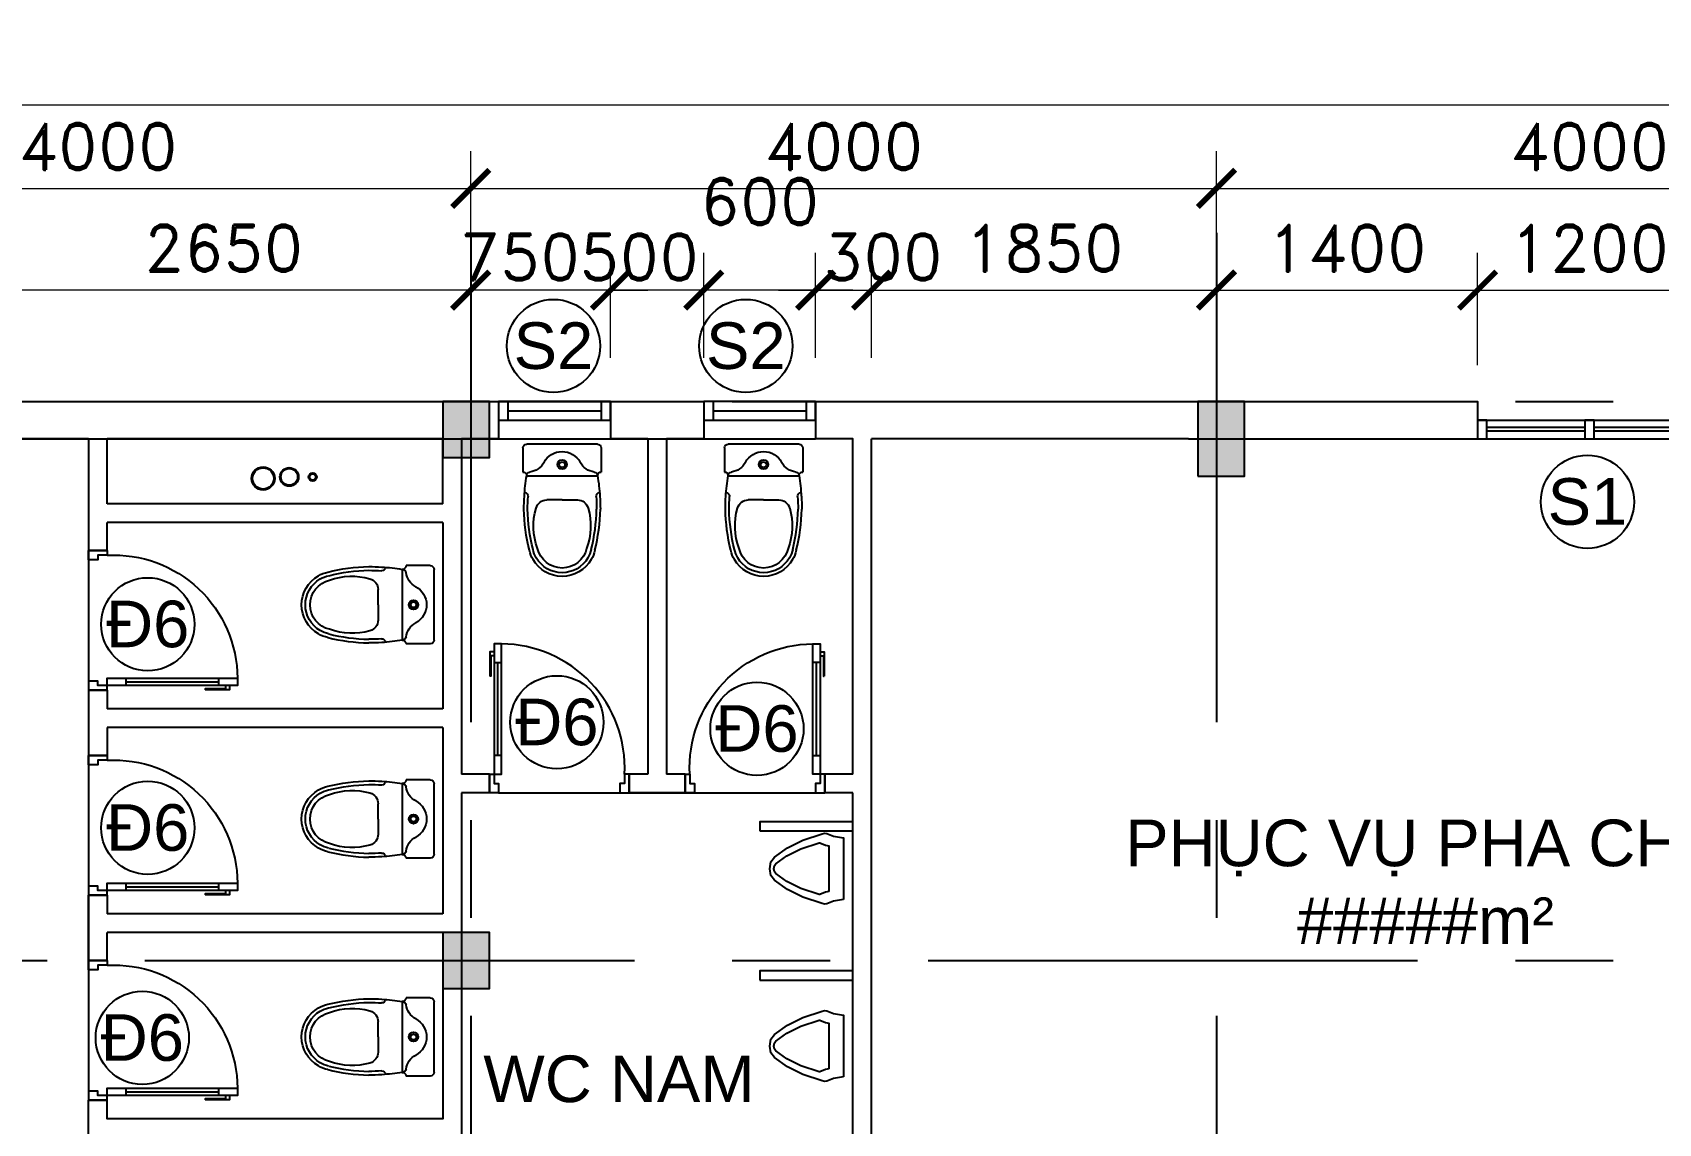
# Model space of a CAD drawing. Header units: inches. Extents: x 452443 to 881249, y 975131 to 1198310.
# Drawn here: x 738788 to 747508, y 1094062 to 1099916 of the extents above; entities that cross this region are included whole.
import ezdxf

# ---------------------------------------------------------------- set-up
doc = ezdxf.new("R2010")
doc.units = ezdxf.units.IN
doc.header["$LTSCALE"] = 3.5
doc.header["$MEASUREMENT"] = 0
doc.linetypes.add('CENTER', pattern=[2, 1.25, -0.25, 0.25, -0.25])
for name, color, linetype in [('cot', 1, 'Continuous'), ('CUA', 4, 'Continuous'), ('DOOR-84', 84, 'Continuous'), ('hatch', 4, 'Continuous'), ('hatch vl', 4, 'Continuous'), ('kich thuoc', 3, 'Continuous'), ('Netthay_126', 126, 'Continuous'), ('phong', 2, 'Continuous'), ('TEXT2', 7, 'Continuous'), ('thuocdo', 3, 'Continuous'), ('TOILET', 35, 'Continuous'), ('Truc', 252, 'Continuous')]:
    doc.layers.add(name, color=color, linetype=linetype)
doc.styles.add('chu 1', font='VHELVEN0.TTF')
doc.styles.add('romand', font='romand.shx')
doc.styles.add('VNI-HELVE', font='VHELVEN0.TTF')
doc.dimstyles.new('TL100', dxfattribs={"dimscale": 100, "dimtxt": 2.5, "dimasz": 2, "dimexe": 2, "dimexo": 1, "dimgap": 1, "dimtad": 1, "dimdec": 0, "dimzin": 0, "dimdsep": 46, "dimtxsty": 'romand', "dimblk": 'ARCHTICK', "dimcen": 2, "dimdle": 2, "dimclrd": 256, "dimclre": 256, "dimclrt": 7, "dimadec": 0, "dimazin": 0, "dimtfac": 0.004, "dimtdec": 0, "dimtmove": 2, "dimatfit": 3, "dimfxl": 1, "dimtolj": 1, "dimtzin": 0, "dimlwd": 20, "dimlwe": 20, "dimarcsym": 1})

# ---------------------------------------------------------------- blocks, each defined once
blk = doc.blocks.new('CS-1200')
for p, q in [((0, 100), (1200, 100)), ((0, 0), (1200, 0)), ((575, 60), (50, 60)), ((575, 40), (50, 40)), ((1150, 60), (625, 60)), ((1150, 40), (625, 40))]:
    blk.add_line(p, q)
at = {"ltscale": 5}
for points in [[(0, 0), (50, 0), (50, 100), (0, 100)], [(575, 0), (625, 0), (625, 100), (575, 100)], [(1150, 0), (1200, 0), (1200, 100), (1150, 100)]]:
    blk.add_lwpolyline(points, close=True, dxfattribs=at)
blk = doc.blocks.new('_ArchTick')
at = {"color": 0, "linetype": 'ByBlock', "const_width": 0.15}
blk.add_lwpolyline([(-0.5, -0.5), (0.5, 0.5)], dxfattribs=at)
blk = doc.blocks.new('*D2990')
at = {"layer": 'DEFPOINTS', "color": 0}
for p in [(736987.7, 1097936.5), (735190.8, 1081736.5), (748788.4, 1081736.5)]:
    blk.add_point(p, dxfattribs=at)
at = {"layer": 'thuocdo', "lineweight": 20}
for p, q in [((735190.8, 1098136.5), (735190.8, 1081536.5)), ((736887.7, 1097936.5), (734990.8, 1097936.5)), ((748688.4, 1081736.5), (734990.8, 1081736.5))]:
    blk.add_line(p, q, dxfattribs=at)
at = {"layer": 'thuocdo', "lineweight": 20, "xscale": 200, "yscale": 200, "zscale": 200}
for p, rotation in [((735190.8, 1097936.5), 90), ((735190.8, 1081736.5), 270)]:
    blk.add_blockref('_ArchTick', p, dxfattribs=dict(at, rotation=rotation))
at = {"layer": 'thuocdo', "color": 7, "insert": (734965.8, 1089836.5), "char_height": 250, "attachment_point": 5, "rotation": 90, "style": 'romand'}
blk.add_mtext('\\A1;16200', dxfattribs=at)
blk = doc.blocks.new('*D2992')
at = {"layer": 'DEFPOINTS', "color": 0}
for p in [(765637.7, 1099527.3), (737137.7, 1098379.8), (765637.7, 1098379.8)]:
    blk.add_point(p, dxfattribs=at)
at = {"layer": 'thuocdo', "lineweight": 20}
for p, q in [((737137.7, 1098479.8), (737137.7, 1099727.3)), ((765637.7, 1098479.8), (765637.7, 1099727.3)), ((736937.7, 1099527.3), (765837.7, 1099527.3))]:
    blk.add_line(p, q, dxfattribs=at)
at = {"layer": 'thuocdo', "lineweight": 20, "xscale": 200, "yscale": 200, "zscale": 200, "rotation": 180}
blk.add_blockref('_ArchTick', (737137.7, 1099527.3), dxfattribs=at)
at = {"layer": 'thuocdo', "lineweight": 20, "xscale": 200, "yscale": 200, "zscale": 200}
blk.add_blockref('_ArchTick', (765637.7, 1099527.3), dxfattribs=at)
at = {"layer": 'thuocdo', "color": 7, "insert": (751387.7, 1099752.3), "char_height": 250, "attachment_point": 5, "style": 'romand'}
blk.add_mtext('\\A1;28500', dxfattribs=at)
blk = doc.blocks.new('*D2993')
at = {"layer": 'DEFPOINTS', "color": 0}
for p in [(741137.7, 1099079.8), (737137.7, 1097827), (741137.7, 1097827)]:
    blk.add_point(p, dxfattribs=at)
at = {"layer": 'thuocdo', "lineweight": 20}
for p, q in [((737137.7, 1097927), (737137.7, 1099279.8)), ((741137.7, 1097927), (741137.7, 1099279.8)), ((736937.7, 1099079.8), (741337.7, 1099079.8))]:
    blk.add_line(p, q, dxfattribs=at)
at = {"layer": 'thuocdo', "lineweight": 20, "xscale": 200, "yscale": 200, "zscale": 200, "rotation": 180}
blk.add_blockref('_ArchTick', (737137.7, 1099079.8), dxfattribs=at)
at = {"layer": 'thuocdo', "lineweight": 20, "xscale": 200, "yscale": 200, "zscale": 200}
blk.add_blockref('_ArchTick', (741137.7, 1099079.8), dxfattribs=at)
at = {"layer": 'thuocdo', "color": 7, "insert": (739137.7, 1099304.8), "char_height": 250, "attachment_point": 5, "style": 'romand'}
blk.add_mtext('\\A1;4000', dxfattribs=at)
blk = doc.blocks.new('*D2994')
at = {"layer": 'DEFPOINTS', "color": 0}
for p in [(749137.7, 1099079.8), (745137.7, 1097940.5), (749137.7, 1097940.5)]:
    blk.add_point(p, dxfattribs=at)
at = {"layer": 'thuocdo', "lineweight": 20}
for p, q in [((745137.7, 1098040.5), (745137.7, 1099279.8)), ((749137.7, 1098040.5), (749137.7, 1099279.8)), ((744937.7, 1099079.8), (749337.7, 1099079.8))]:
    blk.add_line(p, q, dxfattribs=at)
at = {"layer": 'thuocdo', "lineweight": 20, "xscale": 200, "yscale": 200, "zscale": 200, "rotation": 180}
blk.add_blockref('_ArchTick', (745137.7, 1099079.8), dxfattribs=at)
at = {"layer": 'thuocdo', "lineweight": 20, "xscale": 200, "yscale": 200, "zscale": 200}
blk.add_blockref('_ArchTick', (749137.7, 1099079.8), dxfattribs=at)
at = {"layer": 'thuocdo', "color": 7, "insert": (747137.7, 1099304.8), "char_height": 250, "attachment_point": 5, "style": 'romand'}
blk.add_mtext('\\A1;4000', dxfattribs=at)
blk = doc.blocks.new('*D2996')
at = {"layer": 'DEFPOINTS', "color": 0}
for p in [(745137.7, 1099079.8), (745137.7, 1097940.5), (741137.7, 1097827)]:
    blk.add_point(p, dxfattribs=at)
at = {"layer": 'thuocdo', "lineweight": 20}
for p, q in [((741137.7, 1097927), (741137.7, 1099279.8)), ((745137.7, 1098040.5), (745137.7, 1099279.8)), ((740937.7, 1099079.8), (745337.7, 1099079.8))]:
    blk.add_line(p, q, dxfattribs=at)
at = {"layer": 'thuocdo', "lineweight": 20, "xscale": 200, "yscale": 200, "zscale": 200, "rotation": 180}
blk.add_blockref('_ArchTick', (741137.7, 1099079.8), dxfattribs=at)
at = {"layer": 'thuocdo', "lineweight": 20, "xscale": 200, "yscale": 200, "zscale": 200}
blk.add_blockref('_ArchTick', (745137.7, 1099079.8), dxfattribs=at)
at = {"layer": 'thuocdo', "color": 7, "insert": (743137.7, 1099304.8), "char_height": 250, "attachment_point": 5, "style": 'romand'}
blk.add_mtext('\\A1;4000', dxfattribs=at)
blk = doc.blocks.new('*D3052')
at = {"layer": 'DEFPOINTS', "color": 0}
for p in [(745137.7, 1098534.1), (743287.7, 1098070.5), (745137.7, 1098070.5)]:
    blk.add_point(p, dxfattribs=at)
at = {"layer": 'thuocdo', "lineweight": 20}
for p, q in [((743287.7, 1098170.5), (743287.7, 1098734.1)), ((745137.7, 1098170.5), (745137.7, 1098734.1)), ((743087.7, 1098534.1), (745337.7, 1098534.1))]:
    blk.add_line(p, q, dxfattribs=at)
at = {"layer": 'thuocdo', "lineweight": 20, "xscale": 200, "yscale": 200, "zscale": 200, "rotation": 180}
blk.add_blockref('_ArchTick', (743287.7, 1098534.1), dxfattribs=at)
at = {"layer": 'thuocdo', "lineweight": 20, "xscale": 200, "yscale": 200, "zscale": 200}
blk.add_blockref('_ArchTick', (745137.7, 1098534.1), dxfattribs=at)
at = {"layer": 'thuocdo', "color": 7, "insert": (744212.7, 1098759.1), "char_height": 250, "attachment_point": 5, "style": 'romand'}
blk.add_mtext('\\A1;1850', dxfattribs=at)
blk = doc.blocks.new('*D3053')
at = {"layer": 'DEFPOINTS', "color": 0}
for p in [(746537.7, 1098534.1), (745137.7, 1098143.9), (746537.7, 1098031.8)]:
    blk.add_point(p, dxfattribs=at)
at = {"layer": 'thuocdo', "lineweight": 20}
for p, q in [((745137.7, 1098243.9), (745137.7, 1098734.1)), ((746537.7, 1098131.8), (746537.7, 1098734.1)), ((744937.7, 1098534.1), (746737.7, 1098534.1))]:
    blk.add_line(p, q, dxfattribs=at)
at = {"layer": 'thuocdo', "lineweight": 20, "xscale": 200, "yscale": 200, "zscale": 200, "rotation": 180}
blk.add_blockref('_ArchTick', (745137.7, 1098534.1), dxfattribs=at)
at = {"layer": 'thuocdo', "lineweight": 20, "xscale": 200, "yscale": 200, "zscale": 200}
blk.add_blockref('_ArchTick', (746537.7, 1098534.1), dxfattribs=at)
at = {"layer": 'thuocdo', "color": 7, "insert": (745837.7, 1098759.1), "char_height": 250, "attachment_point": 5, "style": 'romand'}
blk.add_mtext('\\A1;1400', dxfattribs=at)
blk = doc.blocks.new('*D3054')
at = {"layer": 'DEFPOINTS', "color": 0}
for p in [(747737.7, 1098534.1), (746537.7, 1098031.8), (747737.7, 1098031.8)]:
    blk.add_point(p, dxfattribs=at)
at = {"layer": 'thuocdo', "lineweight": 20}
for p, q in [((746537.7, 1098131.8), (746537.7, 1098734.1)), ((747737.7, 1098131.8), (747737.7, 1098734.1)), ((746337.7, 1098534.1), (747937.7, 1098534.1))]:
    blk.add_line(p, q, dxfattribs=at)
at = {"layer": 'thuocdo', "lineweight": 20, "xscale": 200, "yscale": 200, "zscale": 200, "rotation": 180}
blk.add_blockref('_ArchTick', (746537.7, 1098534.1), dxfattribs=at)
at = {"layer": 'thuocdo', "lineweight": 20, "xscale": 200, "yscale": 200, "zscale": 200}
blk.add_blockref('_ArchTick', (747737.7, 1098534.1), dxfattribs=at)
at = {"layer": 'thuocdo', "color": 7, "insert": (747137.7, 1098759.1), "char_height": 250, "attachment_point": 5, "style": 'romand'}
blk.add_mtext('\\A1;1200', dxfattribs=at)
blk = doc.blocks.new('mb-tieunam1')
at = {"linetype": 'Continuous'}
for points in [[(-165.9, 0), (-174.6, -54.6), (-188.7, -89.4), (-190, -100), (-186.5, -114.9), (-153.3, -219), (-111.8, -301.3), (-61.7, -369.9), (-37.1, -389.4), (0, -395), (37.1, -389.4), (61.7, -369.9), (111.8, -301.3), (153.3, -219), (186.5, -114.9), (190, -100), (188.7, -89.4), (174.6, -54.6), (165.9, 0)], [(-123.2, -78.9), (-126.1, -97), (-138.8, -128.3), (-138.3, -130.5), (-106.9, -228.9), (-69, -304), (-25.3, -363.9), (-16.5, -370.9), (0, -373.3), (16.5, -370.9), (25.3, -363.9), (69, -304), (106.9, -228.9), (138.3, -130.5), (138.8, -128.3), (126.1, -97), (123.2, -78.9)]]:
    blk.add_lwpolyline(points, close=True, dxfattribs=at)
blk = doc.blocks.new('CD-800')
blk.add_line((45, 200), (45, 700))
for points in [[(25, 700), (65, 700), (65, 800), (25, 800), (25, 700)], [(25, 756.4), (3.4, 756.4), (3.4, 626.6)], [(25, 734.7), (7.7, 734.7), (7.7, 626.6), (3.4, 626.6)], [(25, 713.1), (25, 186.5)], [(65, 200), (65, 726.6)], [(65, 200), (25, 200), (25, 100), (65, 100), (65, 200)]]:
    blk.add_lwpolyline(points)
for points in [[(0, 0), (0, 100), (25, 100), (25, 50), (50, 50), (50, 0)], [(750, 0), (750, 100), (725, 100), (725, 50), (700, 50), (700, 0)]]:
    blk.add_lwpolyline(points, close=True)
at = {"layer": 'hatch'}
blk.add_arc((61.5, 134.6), 664.4, 357.01867, 89.69925, dxfattribs=at)
blk = doc.blocks.new('A$C6F812289')
at = {"layer": 'TOILET', "linetype": 'Continuous'}
for p, q in [((0, 20), (0, 400)), ((20, 420), (150, 420)), ((170, 400), (170, 20)), ((300, 210), (300, 292.2)), ((300, 210), (300, 127.8)), ((20, 0), (150, 0)), ((20, 0), (150, 0))]:
    blk.add_line(p, q, dxfattribs=at)
for points in [[(279.9, 412.5, 0.02753), (170, 400, 0.02753)], [(564.9, 366.1, 0.054905), (349.5, 395, 0.054905)], [(569.8, 385.6, 0.054905), (350, 415, 0.054905)], [(300, 210), (300, 290, 0.704392)], [(300, 210), (300, 130, -0.704392)], [(170, 20, 0.02753), (279.9, 7.5, 0.02753)], [(564.9, 53.9, -0.054905), (349.5, 25, -0.054905)], [(569.8, 34.4, -0.054905), (350, 5, -0.054905)]]:
    blk.add_lwpolyline(points, format="xyb", dxfattribs=at)
for centre, radius, start, end in [((20, 400), 20, 90, 180), ((51, 395.2), 100, 298.13818, 352.73228), ((170, 420), 20, 180, 270), ((170, 380), 20, 90, 172.73228), ((279.9, 412.5), 20, 184.59048, 273.88227), ((350, -585), 1000, 90, 94.02044), ((350, -585), 980, 90, 94.02044), ((360, 292.2), 60, 105.92494, 180), ((439.1, 15.2), 348.1, 69.70099, 105.92494), ((530, 210), 160, 60, 77.24247), ((530, 210), 180, 60, 77.24247), ((530, 210), 180, 0, 60), ((150, 210), 110, 118.13818, 180), ((530, 210), 135, 0, 77.24247), ((530, 210), 160, 0, 60), ((150, 210), 110, 180, 241.86182), ((150, 210), 110, 180, 241.86182), ((110, 210), 25, 0, 180), ((110, 210), 25, 0, 180), ((110, 210), 25, 180, 0), ((110, 210), 25, 180, 0), ((110, 210), 15, 0, 180), ((110, 210), 15, 0, 180), ((110, 210), 15, 180, 0), ((110, 210), 15, 180, 0), ((530, 210), 135, 282.75753, 0), ((530, 210), 160, 300, 0), ((530, 210), 180, 300, 0), ((51, 24.8), 100, 7.26772, 61.86182), ((51, 24.8), 100, 7.26772, 61.86182), ((360, 127.8), 60, 180, 254.07506), ((20, 20), 20, 180, 270), ((170, 0), 20, 90, 180), ((170, 40), 20, 187.26772, 270), ((170, 40), 20, 187.26772, 270), ((279.9, 7.5), 20, 86.11773, 175.40952), ((350, 1005), 1000, 265.97956, 270), ((350, 1005), 980, 265.97956, 270), ((439.1, 404.8), 348.1, 254.07506, 290.29901), ((530, 210), 160, 282.75753, 300), ((530, 210), 180, 282.75753, 300)]:
    blk.add_arc(centre, radius, start, end, dxfattribs=at)
blk = doc.blocks.new('*D2942')
at = {"layer": 'DEFPOINTS', "color": 0}
for p in [(742387.7, 1098534.1), (742387.7, 1098070.5), (742987.7, 1098070.5)]:
    blk.add_point(p, dxfattribs=at)
at = {"layer": 'thuocdo', "linetype": 'Continuous', "lineweight": 20}
for p, q in [((742387.7, 1098170.5), (742387.7, 1098734.1)), ((742987.7, 1098170.5), (742987.7, 1098734.1))]:
    blk.add_line(p, q, dxfattribs=at)
at = {"layer": 'thuocdo', "lineweight": 20}
blk.add_line((743187.7, 1098534.1), (742187.7, 1098534.1), dxfattribs=at)
at = {"layer": 'thuocdo', "lineweight": 20, "xscale": 200, "yscale": 200, "zscale": 200, "rotation": 180}
blk.add_blockref('_ArchTick', (742387.7, 1098534.1), dxfattribs=at)
at = {"layer": 'thuocdo', "lineweight": 20, "xscale": 200, "yscale": 200, "zscale": 200}
blk.add_blockref('_ArchTick', (742987.7, 1098534.1), dxfattribs=at)
at = {"layer": 'thuocdo', "color": 7, "insert": (742687.7, 1099009.1), "char_height": 250, "attachment_point": 5, "style": 'romand'}
blk.add_mtext('\\A1;600', dxfattribs=at)
blk = doc.blocks.new('*D2943')
at = {"layer": 'DEFPOINTS', "color": 0}
for p in [(741887.7, 1098534.1), (741887.7, 1098070.5), (742387.7, 1098070.5)]:
    blk.add_point(p, dxfattribs=at)
at = {"layer": 'thuocdo', "linetype": 'Continuous', "lineweight": 20}
for p, q in [((741887.7, 1098170.5), (741887.7, 1098734.1)), ((742387.7, 1098170.5), (742387.7, 1098734.1))]:
    blk.add_line(p, q, dxfattribs=at)
at = {"layer": 'thuocdo', "lineweight": 20}
blk.add_line((742587.7, 1098534.1), (741687.7, 1098534.1), dxfattribs=at)
at = {"layer": 'thuocdo', "lineweight": 20, "xscale": 200, "yscale": 200, "zscale": 200, "rotation": 180}
blk.add_blockref('_ArchTick', (741887.7, 1098534.1), dxfattribs=at)
at = {"layer": 'thuocdo', "lineweight": 20, "xscale": 200, "yscale": 200, "zscale": 200}
blk.add_blockref('_ArchTick', (742387.7, 1098534.1), dxfattribs=at)
at = {"layer": 'thuocdo', "color": 7, "insert": (742042.2, 1098711.8), "char_height": 250, "attachment_point": 5, "style": 'romand'}
blk.add_mtext('\\A1;500', dxfattribs=at)
blk = doc.blocks.new('*D2944')
at = {"layer": 'DEFPOINTS', "color": 0}
for p in [(741137.7, 1098534.1), (741137.7, 1098070.5), (741887.7, 1098070.5)]:
    blk.add_point(p, dxfattribs=at)
at = {"layer": 'thuocdo', "linetype": 'Continuous', "lineweight": 20}
for p, q in [((741137.7, 1098170.5), (741137.7, 1098734.1)), ((741887.7, 1098170.5), (741887.7, 1098734.1))]:
    blk.add_line(p, q, dxfattribs=at)
at = {"layer": 'thuocdo', "lineweight": 20}
for p, q in [((741137.7, 1098534.1), (740937.7, 1098534.1)), ((741887.7, 1098534.1), (741137.7, 1098534.1)), ((741887.7, 1098534.1), (742087.7, 1098534.1))]:
    blk.add_line(p, q, dxfattribs=at)
at = {"layer": 'thuocdo', "lineweight": 20, "xscale": 200, "yscale": 200, "zscale": 200}
blk.add_blockref('_ArchTick', (741137.7, 1098534.1), dxfattribs=at)
at = {"layer": 'thuocdo', "lineweight": 20, "xscale": 200, "yscale": 200, "zscale": 200, "rotation": 180}
blk.add_blockref('_ArchTick', (741887.7, 1098534.1), dxfattribs=at)
at = {"layer": 'thuocdo', "color": 7, "insert": (741402.9, 1098711.8), "char_height": 250, "attachment_point": 5, "style": 'romand'}
blk.add_mtext('\\A1;750', dxfattribs=at)
blk = doc.blocks.new('*D2945')
at = {"layer": 'DEFPOINTS', "color": 0}
for p in [(738487.7, 1098534.1), (738487.7, 1098042.8), (741137.7, 1098042.8)]:
    blk.add_point(p, dxfattribs=at)
at = {"layer": 'thuocdo', "linetype": 'Continuous', "lineweight": 20}
for p, q in [((738487.7, 1098142.8), (738487.7, 1098734.1)), ((741137.7, 1098142.8), (741137.7, 1098734.1))]:
    blk.add_line(p, q, dxfattribs=at)
at = {"layer": 'thuocdo', "lineweight": 20}
blk.add_line((741337.7, 1098534.1), (738287.7, 1098534.1), dxfattribs=at)
at = {"layer": 'thuocdo', "lineweight": 20, "xscale": 200, "yscale": 200, "zscale": 200, "rotation": 180}
blk.add_blockref('_ArchTick', (738487.7, 1098534.1), dxfattribs=at)
at = {"layer": 'thuocdo', "lineweight": 20, "xscale": 200, "yscale": 200, "zscale": 200}
blk.add_blockref('_ArchTick', (741137.7, 1098534.1), dxfattribs=at)
at = {"layer": 'thuocdo', "color": 7, "insert": (739812.7, 1098759.1), "char_height": 250, "attachment_point": 5, "style": 'romand'}
blk.add_mtext('\\A1;2650', dxfattribs=at)
blk = doc.blocks.new('*D2948')
at = {"layer": 'DEFPOINTS', "color": 0}
for p in [(743287.7, 1098534.1), (742987.7, 1098070.5), (743287.7, 1098070.5)]:
    blk.add_point(p, dxfattribs=at)
at = {"layer": 'thuocdo', "linetype": 'Continuous', "lineweight": 20}
for p, q in [((742987.7, 1098170.5), (742987.7, 1098734.1)), ((743287.7, 1098170.5), (743287.7, 1098734.1))]:
    blk.add_line(p, q, dxfattribs=at)
at = {"layer": 'thuocdo', "lineweight": 20}
blk.add_line((742787.7, 1098534.1), (743487.7, 1098534.1), dxfattribs=at)
at = {"layer": 'thuocdo', "lineweight": 20, "xscale": 200, "yscale": 200, "zscale": 200, "rotation": 180}
blk.add_blockref('_ArchTick', (742987.7, 1098534.1), dxfattribs=at)
at = {"layer": 'thuocdo', "lineweight": 20, "xscale": 200, "yscale": 200, "zscale": 200}
blk.add_blockref('_ArchTick', (743287.7, 1098534.1), dxfattribs=at)
at = {"layer": 'thuocdo', "color": 7, "insert": (743349.1, 1098711.8), "char_height": 250, "attachment_point": 5, "style": 'romand'}
blk.add_mtext('\\A1;300', dxfattribs=at)

msp = doc.modelspace()

# ---------------------------------------------------------------- hatches: boundary and pattern name
at = {"layer": 'cot'}
for points in [[(741237.7, 1097936.5), (740987.7, 1097936.5), (740987.7, 1097636.5), (741237.7, 1097636.5)], [(745037.7, 1097536.5), (745287.7, 1097536.5), (745287.7, 1097936.5), (745037.7, 1097936.5)], [(741237.7, 1095086.5), (740987.7, 1095086.5), (740987.7, 1094786.5), (741237.7, 1094786.5)]]:
    msp.add_hatch(color=256, dxfattribs=at).paths.add_polyline_path(points)

# ---------------------------------------------------------------- linework, layer by layer
for points in [[(740987.7, 1097636.5), (741237.7, 1097636.5), (741237.7, 1097936.5), (740987.7, 1097936.5)], [(745037.7, 1097536.5), (745287.7, 1097536.5), (745287.7, 1097936.5), (745037.7, 1097936.5)], [(740987.7, 1094786.5), (741237.7, 1094786.5), (741237.7, 1095086.5), (740987.7, 1095086.5)]]:
    msp.add_lwpolyline(points, close=True, dxfattribs=at)
at = {"layer": 'hatch vl'}
for centre in [(741581.6, 1098234.3), (742613.3, 1098234.3), (747127.2, 1097398.2), (739405.6, 1096740.9), (741600.1, 1096215.1), (742673.2, 1096179.9), (739405.6, 1095648.7), (739376.6, 1094521.7)]:
    msp.add_circle(centre, 250, dxfattribs=at)
at = {"layer": 'kich thuoc'}
for points in [[(741287.7, 1097836.5), (741887.7, 1097836.5), (741887.7, 1097936.5), (741287.7, 1097936.5)], [(742387.7, 1097836.5), (742987.7, 1097836.5), (742987.7, 1097936.5), (742387.7, 1097936.5)]]:
    msp.add_lwpolyline(points, close=True, dxfattribs=at)
for points in [[(741337.7, 1097936.5), (741337.7, 1097836.5)], [(741837.7, 1097936.5), (741837.7, 1097836.5)], [(741887.7, 1097936.5), (741887.7, 1097836.5)], [(742437.7, 1097936.5), (742437.7, 1097836.5)], [(742937.7, 1097936.5), (742937.7, 1097836.5)], [(742987.7, 1097936.5), (742987.7, 1097836.5)], [(741337.7, 1097886.5), (741837.7, 1097886.5)], [(742437.7, 1097886.5), (742937.7, 1097886.5)]]:
    msp.add_lwpolyline(points, dxfattribs=at)
at = {"layer": 'Netthay_126'}
for points in [[(737437.7, 1097736.5), (742987.7, 1097736.5)], [(739087.7, 1097436.5), (739087.7, 1094186.5)], [(741287.7, 1095836.5), (742987.7, 1095836.5)]]:
    msp.add_lwpolyline(points, dxfattribs=at)
for points in [[(742687.7, 1095631.7), (743187.7, 1095631.7), (743187.7, 1095681.7), (742687.7, 1095681.7)], [(742687.7, 1094830.6), (743187.7, 1094830.6), (743187.7, 1094880.6), (742687.7, 1094880.6)]]:
    msp.add_lwpolyline(points, close=True, dxfattribs=at)
at = {"layer": 'phong'}
for p, q in [((741887.7, 1097936.5), (741887.7, 1097736.5)), ((739087.7, 1097736.5), (738837.7, 1097736.5)), ((739087.7, 1097736.5), (738837.7, 1097736.5)), ((739087.7, 1097736.5), (739087.7, 1097136.5)), ((740987.7, 1097736.5), (739187.7, 1097736.5)), ((740987.7, 1097736.5), (739187.7, 1097736.5)), ((741287.7, 1097736.5), (741087.7, 1097736.5)), ((741287.7, 1097736.5), (741087.7, 1097736.5)), ((741087.7, 1097736.5), (741087.7, 1095936.5)), ((742087.7, 1097736.5), (741887.7, 1097736.5)), ((742087.7, 1097736.5), (741887.7, 1097736.5)), ((742087.7, 1097736.5), (741887.7, 1097736.5)), ((742087.7, 1097736.5), (742087.7, 1095936.5)), ((742387.7, 1097736.5), (742187.7, 1097736.5)), ((742387.7, 1097736.5), (742187.7, 1097736.5)), ((742387.7, 1097736.5), (742187.7, 1097736.5)), ((744987.7, 1097736.5), (743287.7, 1097736.5)), ((744987.7, 1097736.5), (743737.7, 1097736.5)), ((744987.7, 1097736.5), (743737.7, 1097736.5)), ((740987.7, 1097386.5), (739187.7, 1097386.5)), ((740987.7, 1097286.5), (739187.7, 1097286.5)), ((740987.7, 1097286.5), (740987.7, 1096286.5)), ((739187.7, 1097136.5), (739087.7, 1097136.5)), ((739087.7, 1096386.5), (739087.7, 1096036.5)), ((739187.7, 1096386.5), (739187.7, 1096286.5)), ((739187.7, 1096386.5), (739187.7, 1096286.5)), ((739187.7, 1096186.5), (739187.7, 1096036.5)), ((739187.7, 1096186.5), (739187.7, 1096036.5)), ((740987.7, 1096186.5), (740987.7, 1095186.5)), ((741237.7, 1095936.5), (741087.7, 1095936.5)), ((742087.7, 1095936.5), (741987.7, 1095936.5)), ((742287.7, 1095936.5), (742187.7, 1095936.5)), ((743187.7, 1095936.5), (743037.7, 1095936.5)), ((741237.7, 1095836.5), (741087.7, 1095836.5)), ((742287.7, 1095836.5), (741987.7, 1095836.5)), ((743187.7, 1095836.5), (743037.7, 1095836.5)), ((739187.7, 1095286.5), (739187.7, 1095186.5)), ((739187.7, 1095286.5), (739187.7, 1095186.5)), ((739187.7, 1094186.5), (739087.7, 1094186.5))]:
    msp.add_line(p, q, dxfattribs=at)
for points in [[(739087.7, 1097736.5), (738487.7, 1097736.5), (738487.7, 1097936.5), (741287.7, 1097936.5)], [(738837.7, 1097936.5), (741287.7, 1097936.5)], [(738837.7, 1097936.5), (741287.7, 1097936.5)], [(741287.7, 1097936.5), (741287.7, 1097736.5)], [(741887.7, 1097936.5), (742387.7, 1097936.5)], [(741887.7, 1097936.5), (741887.7, 1097736.5)], [(741887.7, 1097936.5), (742387.7, 1097936.5)], [(741887.7, 1097936.5), (742387.7, 1097936.5)], [(742387.7, 1097936.5), (742387.7, 1097736.5)], [(742987.7, 1097936.5), (742987.7, 1097736.5)], [(742987.7, 1097936.5), (746537.7, 1097936.5), (746537.7, 1097736.5)], [(743737.7, 1097936.5), (746537.7, 1097936.5)], [(746537.7, 1097936.5), (746537.7, 1097736.5)], [(739087.7, 1097736.5), (738837.7, 1097736.5)], [(740987.7, 1097736.5), (739187.7, 1097736.5)], [(740987.7, 1097736.5), (739187.7, 1097736.5)], [(739187.7, 1097386.5), (739187.7, 1097736.5)], [(740987.7, 1097386.5), (740987.7, 1097736.5)], [(741287.7, 1097736.5), (741087.7, 1097736.5)], [(741287.7, 1097736.5), (741087.7, 1097736.5)], [(742087.7, 1097736.5), (741887.7, 1097736.5)], [(742087.7, 1097736.5), (741887.7, 1097736.5)], [(742387.7, 1097736.5), (742187.7, 1097736.5)], [(742387.7, 1097736.5), (742187.7, 1097736.5)], [(742187.7, 1097736.5), (742187.7, 1095936.5)], [(743187.7, 1096336.5), (743187.7, 1097736.5), (742987.7, 1097736.5)], [(743287.7, 1091886.5), (743287.7, 1097736.5)], [(744987.7, 1097736.5), (746537.7, 1097736.5)], [(739187.7, 1097136.5), (739187.7, 1097286.5)], [(739187.7, 1096386.5), (739087.7, 1096386.5)], [(743187.7, 1095936.5), (743187.7, 1096336.5)], [(740987.7, 1096286.5), (739187.7, 1096286.5)], [(740987.7, 1096186.5), (739187.7, 1096186.5)], [(739187.7, 1096036.5), (739087.7, 1096036.5)], [(741237.7, 1095936.5), (741237.7, 1095836.5)], [(741987.7, 1095936.5), (741987.7, 1095836.5)], [(742287.7, 1095936.5), (742287.7, 1095836.5)], [(743037.7, 1095936.5), (743037.7, 1095836.5)], [(741087.7, 1095836.5), (741087.7, 1093986.5), (740637.7, 1093986.5)], [(743037.7, 1091886.5), (743187.7, 1091886.5), (743187.7, 1095836.5)], [(739187.7, 1095286.5), (739087.7, 1095286.5)], [(739087.7, 1094936.5), (739087.7, 1095286.5)], [(740987.7, 1095186.5), (739187.7, 1095186.5)], [(740987.7, 1095086.5), (739187.7, 1095086.5)], [(739187.7, 1094936.5), (739187.7, 1095086.5)], [(740987.7, 1095086.5), (740987.7, 1094086.5), (739187.7, 1094086.5), (739187.7, 1094186.5)], [(739187.7, 1094936.5), (739087.7, 1094936.5)], [(740537.7, 1093986.5), (739087.7, 1093986.5), (739087.7, 1094186.5)]]:
    msp.add_lwpolyline(points, dxfattribs=at)
at = {"layer": 'thuocdo'}
for centre, radius in [((740024.6, 1097523.4), 62), ((740024.6, 1097523.4), 57), ((740164.7, 1097531.6), 50), ((740164.7, 1097531.6), 45), ((740290.3, 1097530.9), 22), ((740290.3, 1097530.9), 17)]:
    msp.add_circle(centre, radius, dxfattribs=at)
at = {"layer": 'Truc', "linetype": 'CENTER', "ltscale": 600}
msp.add_line((745137.7, 1098840.5), (745137.7, 1079425.4), dxfattribs=at)
for points in [[(741137.7, 1098840.5), (741137.7, 1079425.4)], [(735190.8, 1097936.5), (767473.6, 1097936.5)], [(735190.8, 1094936.5), (767473.6, 1094936.5)]]:
    msp.add_lwpolyline(points, dxfattribs=at)

# ---------------------------------------------------------------- block references
at = {"layer": 'CUA'}
msp.add_blockref('CS-1200', (746537.7, 1097736.5), dxfattribs=at)
at = {"layer": 'DOOR-84', "xscale": -1, "rotation": 270}
for p in [(739087.7, 1096386.5), (739087.7, 1095286.5), (739087.7, 1094186.5)]:
    msp.add_blockref('CD-800', p, dxfattribs=at)
at = {"layer": 'DOOR-84'}
msp.add_blockref('CD-800', (741237.7, 1095836.5), dxfattribs=at)
at = {"layer": 'DOOR-84', "xscale": -1}
msp.add_blockref('CD-800', (743037.7, 1095836.5), dxfattribs=at)
at = {"layer": 'TOILET', "xscale": -1}
for name, p, rotation in [('A$C6F812289', (741838, 1097707.8), 90), ('A$C6F812289', (742918.5, 1097707.8), 90), ('mb-tieunam1', (743137.7, 1095429.5), 270), ('mb-tieunam1', (743137.7, 1094477.9), 270)]:
    msp.add_blockref(name, p, dxfattribs=dict(at, rotation=rotation))
for p in [(740941, 1096635.5), (740941, 1095485.9), (740941, 1094316.6)]:
    msp.add_blockref('A$C6F812289', p, dxfattribs=at)

# ---------------------------------------------------------------- texts
at = {"char_height": 250, "width": 407.041, "attachment_point": 5, "style": 'chu 1'}
for s, insert in [('S2', (741581.6, 1098234.3)), ('S2', (742613.3, 1098234.3)), ('S1', (747127.2, 1097398.2)), ('Ñ6', (739405.6, 1096740.9)), ('Ñ6', (741600.1, 1096215.1)), ('Ñ6', (742673.2, 1096179.9)), ('Ñ6', (739405.6, 1095648.7)), ('Ñ6', (739376.6, 1094521.7))]:
    msp.add_mtext(s, dxfattribs=dict(at, insert=insert))
at = {"layer": 'TEXT2', "char_height": 250, "style": 'VNI-HELVE'}
for s, insert, attachment_point in [('{\\C7;PHUÏC VUÏ PHA CHEÁ\\P#####m²}', (746258.4, 1095692.7), 2), ('{\\fArial|b0|i0|c0|p34;\\C7;WC \\fVNI-Helve|b0|i0|c0|p2;NAM}', (742660.2, 1094426.9), 3)]:
    msp.add_mtext_dynamic_manual_height_columns(s, width=4203.104, gutter_width=1000, heights=[0], dxfattribs=dict(at, insert=insert, attachment_point=attachment_point))

# ---------------------------------------------------------------- dimensions: what is measured, and where the dimension line sits
at = {"layer": 'thuocdo'}
for base, p1, p2, override, picture, middle in [((765637.7, 1099527.3), (737137.7, 1098379.8), (765637.7, 1098379.8), {"dimarcsym": 1}, '*D2992', (751387.7, 1099752.3)), ((741137.7, 1099079.8), (737137.7, 1097827), (741137.7, 1097827), {"dimarcsym": 1}, '*D2993', (739137.7, 1099304.8)), ((745137.7, 1099079.8), (741137.7, 1097827), (745137.7, 1097940.5), {"dimarcsym": 1}, '*D2996', (743137.7, 1099304.8)), ((749137.7, 1099079.8), (745137.7, 1097940.5), (749137.7, 1097940.5), {"dimarcsym": 1}, '*D2994', (747137.7, 1099304.8)), ((742387.7, 1098534.1), (742987.7, 1098070.5), (742387.7, 1098070.5), {"dimfxl": 10}, '*D2942', (742687.7, 1099009.1)), ((738487.7, 1098534.1), (741137.7, 1098042.8), (738487.7, 1098042.8), {"dimfxl": 10}, '*D2945', (739812.7, 1098759.1)), ((745137.7, 1098534.1), (743287.7, 1098070.5), (745137.7, 1098070.5), {"dimfxl": 10, "dimarcsym": 1}, '*D3052', (744212.7, 1098759.1)), ((746537.7, 1098534.1), (745137.7, 1098143.9), (746537.7, 1098031.8), {"dimfxl": 10, "dimarcsym": 1}, '*D3053', (745837.7, 1098759.1)), ((747737.7, 1098534.1), (746537.7, 1098031.8), (747737.7, 1098031.8), {"dimfxl": 10, "dimarcsym": 1}, '*D3054', (747137.7, 1098759.1))]:
    dim = msp.add_linear_dim(base=base, p1=p1, p2=p2, dimstyle='TL100', override=override, dxfattribs=at)
    dim.commit()
    dim.dimension.update_dxf_attribs({"geometry": picture, "text_midpoint": middle})
for base, p1, p2, picture, middle in [((741137.7, 1098534.1), (741887.7, 1098070.5), (741137.7, 1098070.5), '*D2944', (741402.9, 1098711.8)), ((741887.7, 1098534.1), (742387.7, 1098070.5), (741887.7, 1098070.5), '*D2943', (742042.2, 1098711.8)), ((743287.7, 1098534.1), (742987.7, 1098070.5), (743287.7, 1098070.5), '*D2948', (743349.1, 1098711.8))]:
    dim = msp.add_linear_dim(base=base, p1=p1, p2=p2, dimstyle='TL100', override={"dimfxl": 10}, dxfattribs=at)
    dim.commit()
    dim.dimension.update_dxf_attribs({"geometry": picture, "text_midpoint": middle, "dimtype": 160})
dim = msp.add_linear_dim(base=(735190.8, 1081736.5), p1=(736987.7, 1097936.5), p2=(748788.4, 1081736.5), angle=90, dimstyle='TL100', override={"dimarcsym": 1}, dxfattribs=at)
dim.commit()
dim.dimension.update_dxf_attribs({"geometry": '*D2990', "text_midpoint": (734965.8, 1089836.5)})

doc.saveas('drawing.dxf')
